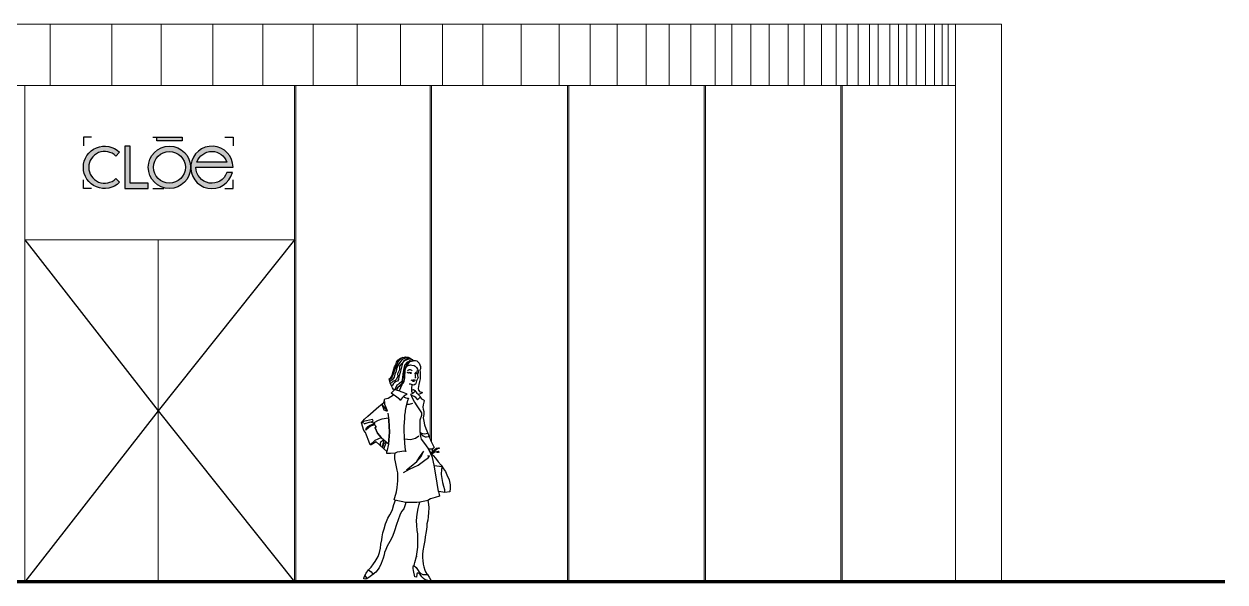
# Model space of a CAD drawing. Header units: metres. Extents: x 2712 to 2857, y 1386 to 1404.
# Drawn here: x 2847.61 to 2856.7, y 1395.13 to 1399.35 of the extents above; entities that cross this region are included whole.
import ezdxf

# ---------------------------------------------------------------- set-up
doc = ezdxf.new("R2010")
doc.units = ezdxf.units.M
doc.linetypes.add('IMPORT-AG-FP-01$0$DASH2', pattern=[0.375, 0.25, -0.125])
for name, color, linetype, lineweight in [('CRISTALES', 142, 'Continuous', 5), ('Muros', 1, 'Continuous', 0), ('PROYECCION', 2, 'IMPORT-AG-FP-01$0$DASH2', 9)]:
    doc.layers.add(name, color=color, linetype=linetype, lineweight=lineweight)
doc.layers.add('Hatch Muro', color=253, linetype='Continuous')

# ---------------------------------------------------------------- blocks, each defined once
blk = doc.blocks.new('H005_2')
for p, q in [((-0.2134, 1.354), (-0.1934, 1.3661)), ((-0.1934, 1.3661), (-0.1735, 1.3792)), ((-0.1897, 1.3905), (-0.1627, 1.4177)), ((-0.1735, 1.3792), (-0.1897, 1.3905)), ((-0.111, 1.4533), (-0.1296, 1.4092)), ((0.0163, 1.3812), (0.0185, 1.3756)), ((0.0185, 1.3756), (0.0227, 1.3713)), ((0.0227, 1.3713), (0.0284, 1.365)), ((0.0284, 1.365), (0.0278, 1.3595)), ((-0.3663, 1.216), (-0.2853, 1.2908)), ((-0.2853, 1.2908), (-0.2461, 1.3202)), ((-0.2461, 1.3202), (-0.2393, 1.349)), ((-0.2393, 1.349), (-0.2134, 1.354)), ((0.0278, 1.3595), (0.0397, 1.3487)), ((0.0397, 1.3487), (0.0537, 1.3404)), ((0.0514, 1.3027), (0.0497, 1.2844)), ((0.0497, 1.2844), (0.051, 1.269)), ((0.0557, 1.3234), (0.0514, 1.3027)), ((0.0537, 1.3404), (0.0583, 1.3353)), ((0.0583, 1.3353), (0.0557, 1.3234)), ((-0.4163, 1.1667), (-0.3918, 1.1929)), ((-0.3918, 1.1929), (-0.3663, 1.216)), ((-0.2897, 1.1844), (-0.3224, 1.1653)), ((-0.2618, 1.195), (-0.2897, 1.1844)), ((-0.2102, 1.2025), (-0.2618, 1.195)), ((-0.208, 1.1857), (-0.2102, 1.2025)), ((-0.2028, 1.0963), (-0.208, 1.1857)), ((0.051, 1.269), (0.0575, 1.2518)), ((0.0554, 1.23), (0.052, 1.2037)), ((0.052, 1.2037), (0.0557, 1.1779)), ((0.0575, 1.2518), (0.0554, 1.23)), ((-0.3973, 1.1087), (-0.4163, 1.1667)), ((-0.3845, 1.0939), (-0.3973, 1.1087)), ((-0.3784, 1.0744), (-0.3845, 1.0939)), ((-0.3224, 1.1653), (-0.316, 1.162)), ((-0.316, 1.162), (-0.3159, 1.1503)), ((-0.3159, 1.1503), (-0.3031, 1.139)), ((-0.3031, 1.139), (-0.3111, 1.1287)), ((-0.3111, 1.1287), (-0.2948, 1.088)), ((-0.211, 1.0044), (-0.2028, 1.0963)), ((0.0557, 1.1779), (0.0624, 1.1501)), ((0.0624, 1.1501), (0.0719, 1.1241)), ((0.0719, 1.1241), (0.0913, 1.0753)), ((-0.3585, 1.0274), (-0.3784, 1.0744)), ((-0.3485, 0.9991), (-0.3585, 1.0274)), ((-0.3409, 0.9996), (-0.3485, 0.9991)), ((-0.3047, 1.0228), (-0.3409, 0.9996)), ((-0.2235, 0.9494), (-0.3047, 1.0228)), ((-0.2948, 1.088), (-0.2662, 1.0564)), ((-0.2662, 1.0564), (-0.2108, 1.0075)), ((0.0913, 1.0753), (0.1116, 1.025)), ((0.1116, 1.025), (0.1335, 0.9798)), ((-0.2229, 0.9335), (-0.2235, 0.9494)), ((-0.1954, 0.9337), (-0.2229, 0.9335)), ((-0.1612, 0.9383), (-0.1954, 0.9337)), ((-0.1628, 0.8945), (-0.1627, 0.9189)), ((-0.1627, 0.9189), (-0.1612, 0.9383)), ((0.1198, 0.9674), (0.0919, 0.9671)), ((0.1198, 0.9674), (0.1174, 0.929)), ((0.1174, 0.929), (0.1263, 0.9188)), ((0.1256, 0.9712), (0.1198, 0.9674)), ((0.1317, 0.9782), (0.1256, 0.9712)), ((0.1263, 0.9188), (0.1439, 0.8996)), ((0.1335, 0.9798), (0.1317, 0.9782)), ((-0.1586, 0.8725), (-0.1628, 0.8945)), ((-0.151, 0.8348), (-0.1586, 0.8725)), ((-0.1443, 0.8084), (-0.151, 0.8348)), ((0.1439, 0.8996), (0.165, 0.8718)), ((0.165, 0.8718), (0.1869, 0.8462)), ((0.1869, 0.8462), (0.2043, 0.8187)), ((0.2043, 0.8187), (0.2194, 0.7975)), ((-0.1459, 0.6766), (-0.1411, 0.7277)), ((-0.1412, 0.7879), (-0.1443, 0.8084)), ((-0.1411, 0.7277), (-0.1412, 0.7879)), ((0.2194, 0.7975), (0.2314, 0.7731)), ((0.2314, 0.7731), (0.2475, 0.7355)), ((0.2475, 0.7355), (0.2552, 0.6973)), ((-0.1636, 0.6011), (-0.1508, 0.6443)), ((-0.1508, 0.6443), (-0.1459, 0.6766)), ((0.1851, 0.6437), (0.168, 0.6484)), ((0.168, 0.6484), (0.1753, 0.6119)), ((0.2144, 0.6385), (0.1851, 0.6437)), ((0.2534, 0.6458), (0.2144, 0.6385)), ((0.256, 0.6722), (0.2534, 0.6458)), ((0.2552, 0.6973), (0.256, 0.6722)), ((-0.1811, 0.5123), (-0.1713, 0.5479)), ((-0.1713, 0.5479), (-0.1573, 0.5811)), ((-0.1678, 0.5847), (-0.1636, 0.6011)), ((-0.162, 0.5832), (-0.1678, 0.5847)), ((-0.0837, 0.5465), (-0.0956, 0.517)), ((-0.0807, 0.5642), (-0.0837, 0.5465)), ((-0.0408, 0.565), (-0.0807, 0.5642)), ((0.0026, 0.5637), (-0.0408, 0.565)), ((0.0266, 0.5664), (0.0026, 0.5637)), ((0.0127, 0.5184), (0.0212, 0.5497)), ((0.0212, 0.5497), (0.0266, 0.5664)), ((0.1077, 0.591), (0.0877, 0.5797)), ((0.0877, 0.5797), (0.0911, 0.5505)), ((0.0911, 0.5505), (0.0932, 0.524)), ((0.1419, 0.6029), (0.1077, 0.591)), ((0.1753, 0.6119), (0.1419, 0.6029)), ((-0.215, 0.4453), (-0.2014, 0.4713)), ((-0.2014, 0.4713), (-0.1885, 0.4926)), ((-0.1885, 0.4926), (-0.1811, 0.5123)), ((-0.1242, 0.4672), (-0.1493, 0.3984)), ((-0.1125, 0.4968), (-0.1242, 0.4672)), ((-0.0956, 0.517), (-0.1125, 0.4968)), ((0.0027, 0.4523), (0.0062, 0.4764)), ((0.0062, 0.4764), (0.0127, 0.5184)), ((0.0892, 0.4557), (0.0859, 0.4292)), ((0.0924, 0.4879), (0.0892, 0.4557)), ((0.0932, 0.524), (0.0924, 0.4879)), ((-0.2531, 0.3337), (-0.2444, 0.3654)), ((-0.2444, 0.3654), (-0.2332, 0.402)), ((-0.2332, 0.402), (-0.225, 0.4211)), ((-0.225, 0.4211), (-0.215, 0.4453)), ((-0.1493, 0.3984), (-0.1648, 0.3502)), ((0.0014, 0.4256), (0.0027, 0.4523)), ((0.0031, 0.3934), (0.0014, 0.4256)), ((0.007, 0.3523), (0.0031, 0.3934)), ((0.0779, 0.3812), (0.0729, 0.3458)), ((0.0798, 0.4019), (0.0779, 0.3812)), ((0.0859, 0.4292), (0.0798, 0.4019)), ((-0.2686, 0.2481), (-0.2604, 0.282)), ((-0.2604, 0.282), (-0.2594, 0.3051)), ((-0.2594, 0.3051), (-0.2531, 0.3337)), ((-0.1813, 0.3077), (-0.2021, 0.2695)), ((-0.1648, 0.3502), (-0.1813, 0.3077)), ((0.01, 0.3265), (0.007, 0.3523)), ((0.012, 0.2921), (0.01, 0.3265)), ((0.011, 0.2579), (0.012, 0.2921)), ((0.0635, 0.277), (0.0576, 0.2509)), ((0.0665, 0.304), (0.0635, 0.277)), ((0.0729, 0.3458), (0.0665, 0.304)), ((-0.2903, 0.1558), (-0.2791, 0.187)), ((-0.2791, 0.187), (-0.2715, 0.2192)), ((-0.2715, 0.2192), (-0.2686, 0.2481)), ((-0.2415, 0.1866), (-0.2446, 0.1675)), ((-0.2314, 0.2082), (-0.2415, 0.1866)), ((-0.2216, 0.2339), (-0.2314, 0.2082)), ((-0.2021, 0.2695), (-0.2216, 0.2339)), ((-0.0001, 0.1566), (0.0117, 0.2257)), ((0.0117, 0.2257), (0.011, 0.2579)), ((0.0488, 0.198), (0.0456, 0.1699)), ((0.055, 0.2388), (0.0488, 0.198)), ((0.0576, 0.2509), (0.055, 0.2388)), ((-0.343, 0.0741), (-0.324, 0.0995)), ((-0.324, 0.0995), (-0.3117, 0.1191)), ((-0.3117, 0.1191), (-0.2903, 0.1558)), ((-0.2653, 0.1021), (-0.2823, 0.069)), ((-0.2506, 0.1422), (-0.2653, 0.1021)), ((-0.2446, 0.1675), (-0.2506, 0.1422)), ((-0.0179, 0.0889), (-0.0149, 0.0996)), ((-0.0149, 0.0996), (-0.0123, 0.1112)), ((-0.0123, 0.1112), (-0.0001, 0.1566)), ((0.0456, 0.1699), (0.0457, 0.1465)), ((0.0457, 0.1465), (0.0486, 0.1251)), ((0.0486, 0.1251), (0.0511, 0.0982)), ((0.0511, 0.0982), (0.056, 0.0773)), ((-0.3984, -0.007), (-0.3911, 0.011)), ((-0.3911, 0.011), (-0.3809, 0.0304)), ((-0.3809, 0.0304), (-0.3615, 0.0537)), ((-0.3492, 0.0057), (-0.3741, -0.0122)), ((-0.3615, 0.0537), (-0.343, 0.0741)), ((-0.3283, 0.0194), (-0.3492, 0.0057)), ((-0.307, 0.038), (-0.3283, 0.0194)), ((-0.2823, 0.069), (-0.307, 0.038)), ((-0.025, 0.0644), (-0.0241, 0.0788)), ((-0.0222, 0.0496), (-0.025, 0.0644)), ((-0.0241, 0.0788), (-0.0214, 0.0887)), ((-0.0117, 0.0024), (-0.0222, 0.0496)), ((-0.0214, 0.0887), (-0.0179, 0.0889)), ((0, 0), (-0.0117, 0.0024)), ((0.003, 0.023), (0, 0)), ((0.0065, 0.0285), (0.003, 0.023)), ((0.0121, 0.03), (0.0065, 0.0285)), ((0.0179, 0.0291), (0.0121, 0.03)), ((0.0232, 0.0239), (0.0179, 0.0291)), ((0.0285, 0.0187), (0.0232, 0.0239)), ((0.0416, 0.0019), (0.0285, 0.0187)), ((0.0543, -0.0116), (0.0416, 0.0019)), ((0.056, 0.0773), (0.064, 0.0525)), ((0.064, 0.0525), (0.0683, 0.0402)), ((0.0683, 0.0402), (0.0812, 0.0203)), ((0.0817, 0.0199), (0.0832, 0.0203)), ((0.0832, 0.0203), (0.0968, -0.0013)), ((-0.3965, -0.0124), (-0.3984, -0.007)), ((-0.3887, -0.0156), (-0.3965, -0.0124)), ((-0.3741, -0.0122), (-0.3887, -0.0156)), ((0.0673, -0.0198), (0.0543, -0.0116)), ((0.0864, -0.0264), (0.0673, -0.0198)), ((0.1118, -0.0369), (0.0864, -0.0264)), ((0.0968, -0.0013), (0.1079, -0.0193)), ((0.1079, -0.0193), (0.1222, -0.0331)), ((0.1191, -0.0368), (0.1118, -0.0369)), ((0.1222, -0.0331), (0.1191, -0.0368))]:
    blk.add_line(p, q)
at = {"flags": 128}
for points in [[(-0.1627, 1.4177), (-0.1744, 1.4195), (-0.1798, 1.4309), (-0.1895, 1.4474), (-0.1991, 1.468), (-0.2051, 1.4982), (-0.1984, 1.5023), (-0.1908, 1.5107), (-0.1872, 1.5198), (-0.1815, 1.5352), (-0.1771, 1.5458), (-0.1756, 1.5543), (-0.1697, 1.5734), (-0.1653, 1.5889), (-0.1565, 1.6061), (-0.1503, 1.6251), (-0.1407, 1.6408), (-0.1199, 1.6546), (-0.1001, 1.6617), (-0.0822, 1.6643), (-0.0693, 1.6633), (-0.0565, 1.6607), (-0.0481, 1.6558), (-0.0378, 1.6476), (-0.0233, 1.6408), (-0.0135, 1.6377), (-0.0069, 1.6379), (0.0022, 1.6343), (0.0132, 1.6248), (0.0209, 1.6164), (0.027, 1.6056), (0.0299, 1.5924), (0.0308, 1.574), (0.027, 1.5656), (0.0275, 1.5494), (0.0286, 1.5341), (0.0292, 1.5171), (0.028, 1.4987), (0.0242, 1.4802), (0.0172, 1.456), (0.0156, 1.4417), (0.0134, 1.4259), (0.0159, 1.4123), (0.0254, 1.4015), (0.0357, 1.3972), (0.0403, 1.399), (0.0444, 1.3971), (0.0402, 1.3898), (0.0292, 1.3848), (0.0163, 1.3812)], [(-0.1051, 1.6605), (-0.118, 1.6508), (-0.1384, 1.63), (-0.1492, 1.6055), (-0.1607, 1.5782), (-0.1744, 1.5425), (-0.1841, 1.5138), (-0.1973, 1.4972), (-0.2044, 1.4942)], [(-0.0623, 1.6628), (-0.0895, 1.6539), (-0.1086, 1.6446), (-0.1213, 1.6305), (-0.1314, 1.6151), (-0.1368, 1.6035), (-0.1418, 1.5912), (-0.1498, 1.5735), (-0.1524, 1.5578), (-0.1625, 1.5348), (-0.1679, 1.5119), (-0.1819, 1.4951), (-0.1949, 1.4822), (-0.2014, 1.4789)], [(-0.0539, 1.6591), (-0.0927, 1.6357), (-0.1267, 1.5952), (-0.1282, 1.5677), (-0.1422, 1.5367), (-0.1408, 1.5196), (-0.1509, 1.4967), (-0.1614, 1.4862), (-0.1778, 1.4778), (-0.1885, 1.4682), (-0.1981, 1.4663)], [(-0.0449, 1.6532), (-0.0966, 1.6339), (-0.1063, 1.617), (-0.1149, 1.5777), (-0.1237, 1.5463), (-0.133, 1.5142), (-0.1355, 1.4944), (-0.1428, 1.4818), (-0.1527, 1.479), (-0.1662, 1.472), (-0.1724, 1.464), (-0.1814, 1.4508), (-0.1878, 1.4446)], [(-0.0272, 1.6428), (-0.0503, 1.6367), (-0.07, 1.6151), (-0.0887, 1.5688), (-0.0952, 1.5354), (-0.1028, 1.5001), (-0.1041, 1.4951), (-0.1019, 1.4727), (-0.1159, 1.4588), (-0.1448, 1.4303), (-0.151, 1.4143)], [(-0.0829, 1.5711), (-0.0781, 1.5922), (-0.0646, 1.6113), (-0.0475, 1.6307), (-0.0146, 1.6375)], [(-0.1627, 1.4177), (-0.1482, 1.4148), (-0.1428, 1.4265), (-0.1361, 1.4391), (-0.1124, 1.4519), (-0.0992, 1.4661), (-0.0948, 1.473), (-0.0931, 1.4821), (-0.0883, 1.5069), (-0.0868, 1.53), (-0.0862, 1.5474), (-0.085, 1.5606), (-0.0818, 1.5777), (-0.0733, 1.5948), (-0.0611, 1.6016), (-0.0531, 1.6032), (-0.0445, 1.6043), (-0.0338, 1.602), (-0.0173, 1.5992), (-0.0093, 1.5953), (0.0002, 1.5838), (0.0079, 1.5719), (0.0142, 1.5597), (0.0139, 1.5552), (0.0143, 1.5463), (0.0103, 1.5378), (0.0088, 1.5311), (0.0093, 1.5212), (0.0111, 1.5156), (0.0128, 1.5111), (0.0105, 1.5049), (0.006, 1.4941), (0.0003, 1.4829), (-0.0021, 1.4741), (-0.0055, 1.4647), (-0.008, 1.4585), (-0.0117, 1.4552), (-0.0201, 1.4506), (-0.0294, 1.4537), (-0.0377, 1.4554), (-0.0456, 1.4589), (-0.0552, 1.4594)], [(-0.051, 1.627), (-0.0709, 1.6261), (-0.0874, 1.6058), (-0.0959, 1.578), (-0.1031, 1.5371), (-0.1046, 1.5075), (-0.1104, 1.4784), (-0.1303, 1.4617), (-0.1477, 1.4501), (-0.1587, 1.4296), (-0.161, 1.4174)], [(-0.0726, 1.5485), (-0.0617, 1.5442), (-0.0543, 1.5501), (-0.0337, 1.5435)], [(-0.0309, 1.5602), (-0.0346, 1.5632), (-0.044, 1.5664), (-0.0535, 1.5669), (-0.0601, 1.5649), (-0.068, 1.5608)], [(-0.013, 1.5085), (-0.0054, 1.5103), (-0.0074, 1.5189), (-0.0078, 1.527), (-0.0087, 1.5409), (-0.0054, 1.5479), (-0.0016, 1.5499)], [(-0.0088, 1.5407), (0.0057, 1.5461), (0.0132, 1.5441)], [(-0.0001, 1.5572), (0.0073, 1.5591), (0.0134, 1.5592), (0.0142, 1.5591)], [(-0.0424, 1.4904), (-0.0379, 1.4886), (-0.0323, 1.49), (-0.025, 1.4908), (-0.0162, 1.4928), (-0.0119, 1.4904), (-0.006, 1.4866)], [(-0.0351, 1.4549), (-0.038, 1.4276), (-0.0373, 1.4068), (-0.0339, 1.3977), (-0.0299, 1.3894)], [(-0.0295, 1.4823), (-0.0216, 1.4806), (-0.0132, 1.481)], [(-0.1627, 1.4177), (-0.1267, 1.4085), (-0.1167, 1.4031), (-0.1034, 1.3971), (-0.0893, 1.3927), (-0.0766, 1.3884), (-0.071, 1.3822), (-0.0827, 1.3751), (-0.0943, 1.3669), (-0.1073, 1.3552), (-0.1216, 1.336), (-0.1264, 1.3439), (-0.1469, 1.3607), (-0.1569, 1.3693), (-0.1735, 1.3792)], [(-0.0965, 1.365), (-0.0889, 1.36), (-0.0787, 1.3543), (-0.07, 1.353), (-0.0585, 1.3539), (-0.0674, 1.3317), (-0.0798, 1.2858), (-0.0862, 1.2592), (-0.0844, 1.2491), (-0.0899, 1.2244), (-0.091, 1.2005), (-0.0945, 1.1389), (-0.0944, 1.1084), (-0.0929, 1.0585), (-0.0911, 1.011), (-0.085, 0.9628), (-0.0808, 0.9488), (-0.0958, 0.9518), (-0.1262, 0.947), (-0.1464, 0.9437), (-0.1612, 0.9383)], [(-0.0375, 1.4134), (-0.021, 1.4178), (-0.0108, 1.4106), (-0.0127, 1.4023), (-0.0214, 1.3935), (-0.032, 1.3862), (-0.0435, 1.3809), (-0.0392, 1.3762), (-0.0318, 1.374), (-0.0172, 1.3677), (-0.0102, 1.3621), (-0.0036, 1.3559), (0.0075, 1.3411), (0.0148, 1.3486), (0.0202, 1.3531), (0.0279, 1.3595)], [(-0.0432, 1.3807), (-0.0336, 1.3593), (-0.0155, 1.322), (0.0045, 1.2948), (0.0347, 1.2496), (0.0392, 1.2425), (0.0383, 1.2213), (0.0256, 1.1868), (0.0266, 1.149), (0.025, 1.1168), (0.0289, 1.0726), (0.0361, 1.0437), (0.0602, 1.011), (0.0869, 0.9752), (0.1049, 0.9456), (0.1174, 0.929)], [(-0.0108, 1.4106), (-0.0048, 1.3998), (0.0038, 1.3917), (0.0111, 1.3846), (0.0163, 1.3812)], [(-0.2472, 1.3194), (-0.2408, 1.3283), (-0.2423, 1.3068), (-0.2201, 1.2594), (-0.2625, 1.3078), (-0.2465, 1.2659), (-0.2216, 1.2557)], [(-0.0738, 1.3086), (-0.0515, 1.3073), (-0.0277, 1.316)], [(-0.3031, 1.139), (-0.3159, 1.1503), (-0.3467, 1.1409), (-0.3825, 1.1111), (-0.3776, 1.1295), (-0.3668, 1.1398), (-0.3509, 1.15), (-0.316, 1.162), (-0.3443, 1.1717), (-0.3941, 1.1584), (-0.3568, 1.1727), (-0.3334, 1.1767), (-0.3259, 1.1813), (-0.3317, 1.192), (-0.3556, 1.1877), (-0.3775, 1.1828), (-0.3999, 1.1753), (-0.4074, 1.1625)], [(-0.2102, 1.2025), (-0.2618, 1.195), (-0.2897, 1.1844), (-0.3224, 1.1653)], [(-0.2149, 1.2403), (-0.208, 1.1857), (-0.2028, 1.0963), (-0.211, 1.0044), (-0.2235, 0.9494)], [(-0.2662, 1.0564), (-0.2948, 1.088), (-0.3111, 1.1287), (-0.3031, 1.139)], [(0.0268, 1.0951), (0.0386, 1.0789), (0.0502, 1.0688), (0.0651, 1.0602), (0.0773, 1.0606), (0.0916, 1.0632), (0.0954, 1.0653)], [(0.027, 1.0945), (0.0457, 1.087), (0.0625, 1.0839), (0.0861, 1.0886)], [(-0.3485, 0.9991), (-0.3123, 1.035), (-0.2662, 1.0564)], [(-0.2679, 0.9892), (-0.2706, 1.0125), (-0.2694, 1.0226), (-0.2554, 1.0338), (-0.2442, 1.0346), (-0.2489, 1.0256), (-0.2521, 1.0155), (-0.255, 1.0074), (-0.2574, 0.9982), (-0.2571, 0.9781), (-0.2521, 0.9927), (-0.2456, 1.0071), (-0.2359, 1.0186), (-0.2271, 1.0197), (-0.2351, 0.9993), (-0.2477, 0.9682)], [(-0.0923, 1.0458), (-0.043, 1.0409), (-0.0058, 1.0506), (0.0179, 1.0691)], [(-0.0984, 0.7912), (-0.0533, 0.8164), (0.0138, 0.8466), (0.0537, 0.8777), (0.0908, 0.9055), (0.0996, 0.9177), (0.0843, 0.9153)], [(-0.0549, 0.8156), (-0.0747, 0.8098), (-0.0395, 0.8386), (0.0039, 0.873), (0.0371, 0.913), (0.053, 0.9523), (0.0207, 0.9064), (0.0001, 0.8729)], [(0.168, 0.6484), (0.1463, 0.7727), (0.1346, 0.8471), (0.1212, 0.9038), (0.0962, 0.96)], [(0.1174, 0.9296), (0.137, 0.9639), (0.151, 0.9746), (0.1678, 0.9783), (0.1739, 0.9739), (0.1603, 0.9693), (0.1465, 0.9603), (0.1325, 0.9488), (0.1175, 0.9309), (0.1328, 0.9415), (0.1431, 0.9461), (0.1547, 0.9494), (0.1659, 0.9518), (0.1712, 0.9455), (0.1655, 0.9423), (0.1542, 0.9414), (0.1532, 0.947)], [(0.1951, 0.8331), (0.1355, 0.8418)], [(0.1951, 0.8332), (0.1887, 0.8156), (0.1878, 0.7753), (0.1921, 0.7462), (0.198, 0.7161), (0.2038, 0.6881), (0.2121, 0.663), (0.2138, 0.6386)], [(-0.0807, 0.5642), (-0.1624, 0.5822)], [(0.0879, 0.5787), (0.0266, 0.5664)], [(-0.3903, 0.0126), (-0.3841, 0.0034), (-0.3796, -0.0036), (-0.3707, -0.0098)], [(-0.3615, 0.0537), (-0.3433, 0.0394), (-0.334, 0.03), (-0.3215, 0.0254)], [(-0.0191, 0.0879), (-0.0012, 0.0715), (0.0175, 0.0422), (0.033, 0.028), (0.0493, 0.0201), (0.0722, 0.0189), (0.0812, 0.0203)]]:
    blk.add_lwpolyline(points, dxfattribs=at)
for centre in [(-0.0451, 1.5425), (0.0025, 1.5395)]:
    blk.add_ellipse(centre, major_axis=(0.00368, -0.00007), ratio=0.924475)
blk.add_point((-0.0001, 0.1566))
blk = doc.blocks.new('ESPACIO')
at = {"color": 1}
for points in [[(-0.601, 0.232), (-0.675, 0.232), (-0.675, 0.154)], [(-0.05, 0.232), (0.05, 0.232)], [(0.601, 0.232), (0.675, 0.232), (0.675, 0.154)], [(-0.601, -0.232), (-0.675, -0.232), (-0.675, -0.154)], [(0.601, -0.232), (0.675, -0.232), (0.675, -0.154)], [(-0.05, -0.232), (0.05, -0.232)]]:
    blk.add_lwpolyline(points, dxfattribs=at)
blk = doc.blocks.new('A$C130E62D1')
at = {"layer": 'Hatch Muro', "true_color": 0xffffff}
h = blk.add_hatch(color=7, dxfattribs=at)
h.dxf.hatch_style = 1
h.paths.add_polyline_path([(0.2677, 0.2677), (0.2987, 0.2987, 2.414214), (0.2987, 0.0512), (0.2677, 0.0822, -2.414214)])
h.paths.add_polyline_path([(0.3849, 0.3499), (0.3411, 0.3499), (0.3411, 0), (0.5351, 0), (0.5351, 0.0437), (0.3849, 0.0437)])
h.paths.add_polyline_path([(0.8151, 0.3928), (0.8151, 0.4236), (0.6051, 0.4236), (0.6051, 0.3928)])
h.paths.add_polyline_path([(0.5351, 0.1749, 1), (0.885, 0.1749, 1)])
h.paths.add_polyline_path([(0.8413, 0.1749, -1), (0.5789, 0.1749, -1)], flags=16)
h.paths.add_polyline_path([(1.2294, 0.1312), (1.1837, 0.1312, -0.843039), (0.9288, 0.1749), (1.2349, 0.1749, 15.809221)])
h.paths.add_polyline_path([(1.1837, 0.2187), (0.9363, 0.2187, -0.707107)], flags=16)
blk.add_lwpolyline([(0.6051, 0.4236), (0.8151, 0.4236), (0.8151, 0.3928), (0.6051, 0.3928)], close=True)
at = {"flags": 128}
for points in [[(0.2677, 0.2677, 2.414214), (0.2677, 0.0822), (0.2987, 0.0512, -2.414214), (0.2987, 0.2987)], [(1.2294, 0.1312), (1.1837, 0.1312, -0.843039), (0.9288, 0.1749), (1.2349, 0.1749, 15.809221)], [(1.1837, 0.2187), (0.9363, 0.2187, -0.707107)]]:
    blk.add_lwpolyline(points, format="xyb", close=True, dxfattribs=at)
blk.add_lwpolyline([(0.3411, 0), (0.5351, 0), (0.5351, 0.0437), (0.3849, 0.0437), (0.3849, 0.3499), (0.3411, 0.3499)], close=True, dxfattribs=at)
for radius in [0.1749, 0.1312]:
    blk.add_circle((0.7101, 0.1749), radius)
at = {"color": 1, "xscale": 0.9147599999999999, "yscale": 0.9147599999999999, "zscale": 0.9147599999999999}
blk.add_blockref('ESPACIO', (0.6175, 0.2118), dxfattribs=at)

msp = doc.modelspace()

# ---------------------------------------------------------------- linework, layer by layer
at = {"lineweight": 80}
msp.add_line((2856.6979, 1395.1327), (2840.7123, 1395.1327), dxfattribs=at)
at = {"color": 9, "true_color": 0xc7c8ca}
for points in [[(2847.6195, 1397.7187), (2848.6295, 1396.4257), (2847.6195, 1395.1327)], [(2849.6595, 1397.7187), (2848.6295, 1396.4257), (2849.6595, 1395.1327)]]:
    msp.add_lwpolyline(points, dxfattribs=at)
at = {"layer": 'CRISTALES'}
msp.add_line((2847.6195, 1397.7187), (2849.6595, 1397.7187), dxfattribs=at)
for points in [[(2848.6295, 1397.7187), (2848.6295, 1395.1327), (2847.6195, 1395.1327), (2847.6195, 1398.8857), (2848.6295, 1398.8857)], [(2848.6295, 1398.8857), (2849.6595, 1398.8857), (2849.6595, 1395.1327), (2848.6295, 1395.1327), (2848.6295, 1397.7187)], [(2850.6855, 1395.1327), (2849.6695, 1395.1327), (2849.6695, 1398.8857), (2850.6855, 1398.8857), (2850.6855, 1396.2152)], [(2850.6955, 1396.1912), (2850.6955, 1398.8857), (2851.7245, 1398.8857), (2851.7245, 1395.1327), (2850.6955, 1395.1327)]]:
    msp.add_lwpolyline(points, dxfattribs=at)
for points in [[(2851.7345, 1398.8857), (2852.7585, 1398.8857), (2852.7585, 1395.1327), (2851.7345, 1395.1327)], [(2852.7685, 1398.8857), (2853.7925, 1398.8857), (2853.7925, 1395.1327), (2852.7685, 1395.1327)], [(2853.8025, 1398.8857), (2854.6585, 1398.8857), (2854.6585, 1395.1327), (2853.8025, 1395.1327)]]:
    msp.add_lwpolyline(points, close=True, dxfattribs=at)
at = {"layer": 'Muros', "lineweight": 5}
msp.add_lwpolyline([(2843.6345, 1398.8857), (2854.6585, 1398.8857), (2854.6585, 1399.3517), (2843.6345, 1399.3517)], close=True, dxfattribs=at)
msp.add_lwpolyline([(2855.0085, 1395.1327), (2854.6585, 1395.1327), (2854.6585, 1399.3517), (2855.0085, 1399.3517), (2855.0085, 1395.1327)], dxfattribs=at)
at = {"layer": 'PROYECCION', "color": 9, "linetype": 'Continuous', "lineweight": 5, "ltscale": 0.005, "true_color": 0xc7c8ca}
for p, q in [((2847.8124, 1399.3517), (2847.8124, 1398.8857)), ((2848.2787, 1399.3517), (2848.2787, 1398.8857)), ((2848.6519, 1399.3517), (2848.6519, 1398.8857)), ((2849.0418, 1399.3517), (2849.0418, 1398.8857)), ((2849.421, 1399.3517), (2849.421, 1398.8857)), ((2849.8025, 1399.3517), (2849.8025, 1398.8857)), ((2850.1343, 1399.3517), (2850.1343, 1398.8857)), ((2850.4611, 1399.3517), (2850.4611, 1398.8857)), ((2850.779, 1399.3517), (2850.779, 1398.8857)), ((2851.0856, 1399.3517), (2851.0856, 1398.8857)), ((2851.3756, 1399.3517), (2851.3756, 1398.8857)), ((2851.6613, 1399.3517), (2851.6613, 1398.8857)), ((2851.8955, 1399.3517), (2851.8955, 1398.8857)), ((2852.1018, 1399.3517), (2852.1018, 1398.8857)), ((2852.3199, 1399.3517), (2852.3199, 1398.8857)), ((2852.4934, 1399.3517), (2852.4934, 1398.8857)), ((2852.6583, 1399.3517), (2852.6583, 1398.8857)), ((2852.8411, 1399.3517), (2852.8411, 1398.8857)), ((2852.9691, 1399.3517), (2852.9691, 1398.8857)), ((2853.1105, 1399.3517), (2853.1105, 1398.8857)), ((2853.2501, 1399.3517), (2853.2501, 1398.8857)), ((2853.3931, 1399.3517), (2853.3931, 1398.8857)), ((2853.5141, 1399.3517), (2853.5141, 1398.8857)), ((2853.6451, 1399.3517), (2853.6451, 1398.8857)), ((2853.7568, 1399.3517), (2853.7568, 1398.8857)), ((2853.8407, 1399.3517), (2853.8407, 1398.8857)), ((2853.9233, 1399.3517), (2853.9233, 1398.8857)), ((2854.008, 1399.3517), (2854.008, 1398.8857)), ((2854.0754, 1399.3517), (2854.0754, 1398.8857)), ((2854.1623, 1399.3517), (2854.1623, 1398.8857)), ((2854.2294, 1399.3517), (2854.2294, 1398.8857)), ((2854.2927, 1399.3517), (2854.2927, 1398.8857)), ((2854.3623, 1399.3517), (2854.3623, 1398.8857)), ((2854.4338, 1399.3517), (2854.4338, 1398.8857)), ((2854.5013, 1399.3517), (2854.5013, 1398.8857)), ((2854.5579, 1399.3517), (2854.5579, 1398.8857)), ((2854.6041, 1399.3517), (2854.6041, 1398.8857))]:
    msp.add_line(p, q, dxfattribs=at)

# ---------------------------------------------------------------- block references
at = {"xscale": 0.9167189823599217, "yscale": 0.9167189823599217, "zscale": 0.9167189823599217}
msp.add_blockref('A$C130E62D1', (2848.0634, 1398.1077), dxfattribs=at)
at = {"color": 252, "true_color": 0x939598, "rotation": 359.9997997127508}
msp.add_blockref('H005_2', (2850.5822, 1395.1696), dxfattribs=at)

doc.saveas('drawing.dxf')
